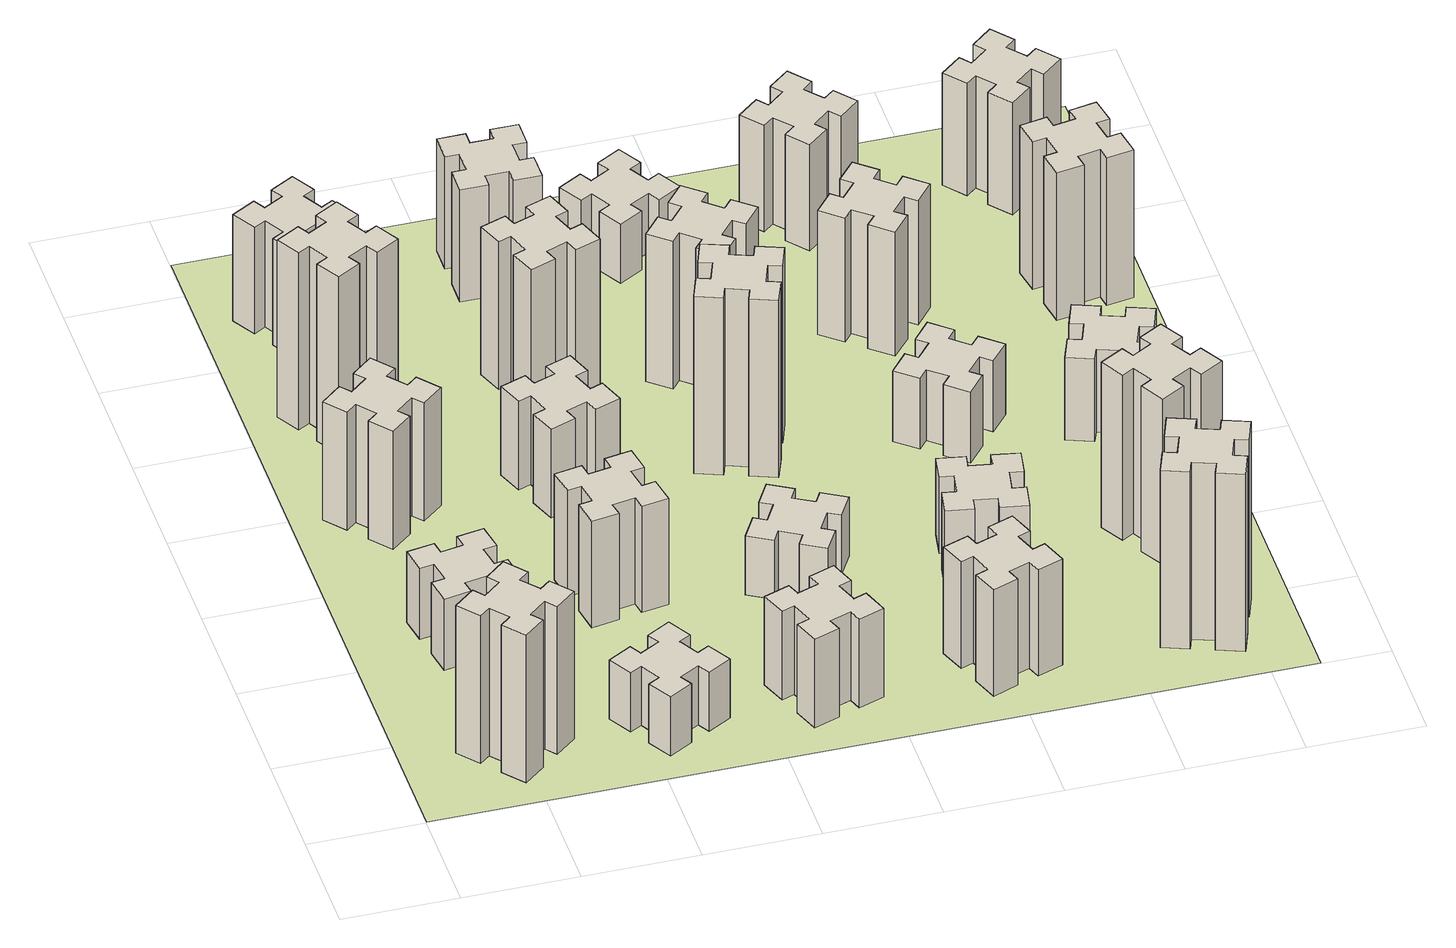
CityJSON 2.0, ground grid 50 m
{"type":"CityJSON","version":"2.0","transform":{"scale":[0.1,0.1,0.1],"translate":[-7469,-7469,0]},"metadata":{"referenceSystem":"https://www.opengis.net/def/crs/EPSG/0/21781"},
"CityObjects":{
"building1":{"type":"Building","attributes":{"class":"1000","function":"1000","usage":"1000","yearOfConstruction":2016,"roofType":"1000","measuredHeight":75,"storeysAboveGround":30,"storeysBelowGround":0},"geometry":[{"type":"Solid","lod":"1","boundaries":[[[[0,1,2,3,4,5,6,7,8,9,10,11,12,13,14,15,16,17,18,19]],[[17,16,20,21]],[[16,15,22,20]],[[15,14,23,22]],[[14,13,24,23]],[[13,12,25,24]],[[12,11,26,25]],[[11,10,27,26]],[[10,9,28,27]],[[9,8,29,28]],[[8,7,30,29]],[[7,6,31,30]],[[6,5,32,31]],[[5,4,33,32]],[[4,3,34,33]],[[3,2,35,34]],[[2,1,36,35]],[[1,0,37,36]],[[0,19,38,37]],[[19,18,39,38]],[[18,17,21,39]],[[24,25,26,27,28,29,30,31,32,33,34,35,36,37,38,39,21,20,22,23]]]]}]},
"building2":{"type":"Building","attributes":{"class":"1000","function":"1000","usage":"1000","yearOfConstruction":2016,"roofType":"1000","measuredHeight":36,"storeysAboveGround":30,"storeysBelowGround":0},"geometry":[{"type":"Solid","lod":"1","boundaries":[[[[40,41,42,43,44,45,46,47,48,49,50,51,52,53,54,55,56,57,58,59]],[[57,56,60,61]],[[56,55,62,60]],[[55,54,63,62]],[[54,53,64,63]],[[53,52,65,64]],[[52,51,66,65]],[[51,50,67,66]],[[50,49,68,67]],[[49,48,69,68]],[[48,47,70,69]],[[47,46,71,70]],[[46,45,72,71]],[[45,44,73,72]],[[44,43,74,73]],[[43,42,75,74]],[[42,41,76,75]],[[41,40,77,76]],[[40,59,78,77]],[[59,58,79,78]],[[58,57,61,79]],[[64,65,66,67,68,69,70,71,72,73,74,75,76,77,78,79,61,60,62,63]]]]}]},
"building3":{"type":"Building","attributes":{"class":"1000","function":"1000","usage":"1000","yearOfConstruction":2016,"roofType":"1000","measuredHeight":60,"storeysAboveGround":30,"storeysBelowGround":0},"geometry":[{"type":"Solid","lod":"1","boundaries":[[[[80,81,82,83,84,85,86,87,88,89,90,91,92,93,94,95,96,97,98,99]],[[97,96,100,101]],[[96,95,102,100]],[[95,94,103,102]],[[94,93,104,103]],[[93,92,105,104]],[[92,91,106,105]],[[91,90,107,106]],[[90,89,108,107]],[[89,88,109,108]],[[88,87,110,109]],[[87,86,111,110]],[[86,85,112,111]],[[85,84,113,112]],[[84,83,114,113]],[[83,82,115,114]],[[82,81,116,115]],[[81,80,117,116]],[[80,99,118,117]],[[99,98,119,118]],[[98,97,101,119]],[[104,105,106,107,108,109,110,111,112,113,114,115,116,117,118,119,101,100,102,103]]]]}]},
"building4":{"type":"Building","attributes":{"class":"1000","function":"1000","usage":"1000","yearOfConstruction":2016,"roofType":"1000","measuredHeight":90,"storeysAboveGround":30,"storeysBelowGround":0},"geometry":[{"type":"Solid","lod":"1","boundaries":[[[[120,121,122,123,124,125,126,127,128,129,130,131,132,133,134,135,136,137,138,139]],[[137,136,140,141]],[[136,135,142,140]],[[135,134,143,142]],[[134,133,144,143]],[[133,132,145,144]],[[132,131,146,145]],[[131,130,147,146]],[[130,129,148,147]],[[129,128,149,148]],[[128,127,150,149]],[[127,126,151,150]],[[126,125,152,151]],[[125,124,153,152]],[[124,123,154,153]],[[123,122,155,154]],[[122,121,156,155]],[[121,120,157,156]],[[120,139,158,157]],[[139,138,159,158]],[[138,137,141,159]],[[144,145,146,147,148,149,150,151,152,153,154,155,156,157,158,159,141,140,142,143]]]]}]},
"building5":{"type":"Building","attributes":{"class":"1000","function":"1000","usage":"1000","yearOfConstruction":2016,"roofType":"1000","measuredHeight":30,"storeysAboveGround":30,"storeysBelowGround":0},"geometry":[{"type":"Solid","lod":"1","boundaries":[[[[160,161,162,163,164,165,166,167,168,169,170,171,172,173,174,175,176,177,178,179]],[[177,176,180,181]],[[176,175,182,180]],[[175,174,183,182]],[[174,173,184,183]],[[173,172,185,184]],[[172,171,186,185]],[[171,170,187,186]],[[170,169,188,187]],[[169,168,189,188]],[[168,167,190,189]],[[167,166,191,190]],[[166,165,192,191]],[[165,164,193,192]],[[164,163,194,193]],[[163,162,195,194]],[[162,161,196,195]],[[161,160,197,196]],[[160,179,198,197]],[[179,178,199,198]],[[178,177,181,199]],[[184,185,186,187,188,189,190,191,192,193,194,195,196,197,198,199,181,180,182,183]]]]}]},
"building6":{"type":"Building","attributes":{"class":"1000","function":"1000","usage":"1000","yearOfConstruction":2016,"roofType":"1000","measuredHeight":54,"storeysAboveGround":30,"storeysBelowGround":0},"geometry":[{"type":"Solid","lod":"1","boundaries":[[[[200,201,202,203,204,205,206,207,208,209,210,211,212,213,214,215,216,217,218,219]],[[217,216,220,221]],[[216,215,222,220]],[[215,214,223,222]],[[214,213,224,223]],[[213,212,225,224]],[[212,211,226,225]],[[211,210,227,226]],[[210,209,228,227]],[[209,208,229,228]],[[208,207,230,229]],[[207,206,231,230]],[[206,205,232,231]],[[205,204,233,232]],[[204,203,234,233]],[[203,202,235,234]],[[202,201,236,235]],[[201,200,237,236]],[[200,219,238,237]],[[219,218,239,238]],[[218,217,221,239]],[[224,225,226,227,228,229,230,231,232,233,234,235,236,237,238,239,221,220,222,223]]]]}]},
"building7":{"type":"Building","attributes":{"class":"1000","function":"1000","usage":"1000","yearOfConstruction":2016,"roofType":"1000","measuredHeight":54,"storeysAboveGround":30,"storeysBelowGround":0},"geometry":[{"type":"Solid","lod":"1","boundaries":[[[[240,241,242,243,244,245,246,247,248,249,250,251,252,253,254,255,256,257,258,259]],[[257,256,260,261]],[[256,255,262,260]],[[255,254,263,262]],[[254,253,264,263]],[[253,252,265,264]],[[252,251,266,265]],[[251,250,267,266]],[[250,249,268,267]],[[249,248,269,268]],[[248,247,270,269]],[[247,246,271,270]],[[246,245,272,271]],[[245,244,273,272]],[[244,243,274,273]],[[243,242,275,274]],[[242,241,276,275]],[[241,240,277,276]],[[240,259,278,277]],[[259,258,279,278]],[[258,257,261,279]],[[264,265,266,267,268,269,270,271,272,273,274,275,276,277,278,279,261,260,262,263]]]]}]},
"building8":{"type":"Building","attributes":{"class":"1000","function":"1000","usage":"1000","yearOfConstruction":2016,"roofType":"1000","measuredHeight":45,"storeysAboveGround":30,"storeysBelowGround":0},"geometry":[{"type":"Solid","lod":"1","boundaries":[[[[280,281,282,283,284,285,286,287,288,289,290,291,292,293,294,295,296,297,298,299]],[[297,296,300,301]],[[296,295,302,300]],[[295,294,303,302]],[[294,293,304,303]],[[293,292,305,304]],[[292,291,306,305]],[[291,290,307,306]],[[290,289,308,307]],[[289,288,309,308]],[[288,287,310,309]],[[287,286,311,310]],[[286,285,312,311]],[[285,284,313,312]],[[284,283,314,313]],[[283,282,315,314]],[[282,281,316,315]],[[281,280,317,316]],[[280,299,318,317]],[[299,298,319,318]],[[298,297,301,319]],[[304,305,306,307,308,309,310,311,312,313,314,315,316,317,318,319,301,300,302,303]]]]}]},
"building9":{"type":"Building","attributes":{"class":"1000","function":"1000","usage":"1000","yearOfConstruction":2016,"roofType":"1000","measuredHeight":45,"storeysAboveGround":30,"storeysBelowGround":0},"geometry":[{"type":"Solid","lod":"1","boundaries":[[[[320,321,322,323,324,325,326,327,328,329,330,331,332,333,334,335,336,337,338,339]],[[337,336,340,341]],[[336,335,342,340]],[[335,334,343,342]],[[334,333,344,343]],[[333,332,345,344]],[[332,331,346,345]],[[331,330,347,346]],[[330,329,348,347]],[[329,328,349,348]],[[328,327,350,349]],[[327,326,351,350]],[[326,325,352,351]],[[325,324,353,352]],[[324,323,354,353]],[[323,322,355,354]],[[322,321,356,355]],[[321,320,357,356]],[[320,339,358,357]],[[339,338,359,358]],[[338,337,341,359]],[[344,345,346,347,348,349,350,351,352,353,354,355,356,357,358,359,341,340,342,343]]]]}]},
"building10":{"type":"Building","attributes":{"class":"1000","function":"1000","usage":"1000","yearOfConstruction":2016,"roofType":"1000","measuredHeight":75,"storeysAboveGround":30,"storeysBelowGround":0},"geometry":[{"type":"Solid","lod":"1","boundaries":[[[[360,361,362,363,364,365,366,367,368,369,370,371,372,373,374,375,376,377,378,379]],[[377,376,380,381]],[[376,375,382,380]],[[375,374,383,382]],[[374,373,384,383]],[[373,372,385,384]],[[372,371,386,385]],[[371,370,387,386]],[[370,369,388,387]],[[369,368,389,388]],[[368,367,390,389]],[[367,366,391,390]],[[366,365,392,391]],[[365,364,393,392]],[[364,363,394,393]],[[363,362,395,394]],[[362,361,396,395]],[[361,360,397,396]],[[360,379,398,397]],[[379,378,399,398]],[[378,377,381,399]],[[384,385,386,387,388,389,390,391,392,393,394,395,396,397,398,399,381,380,382,383]]]]}]},
"building11":{"type":"Building","attributes":{"class":"1000","function":"1000","usage":"1000","yearOfConstruction":2016,"roofType":"1000","measuredHeight":30,"storeysAboveGround":30,"storeysBelowGround":0},"geometry":[{"type":"Solid","lod":"1","boundaries":[[[[400,401,402,403,404,405,406,407,408,409,410,411,412,413,414,415,416,417,418,419]],[[417,416,420,421]],[[416,415,422,420]],[[415,414,423,422]],[[414,413,424,423]],[[413,412,425,424]],[[412,411,426,425]],[[411,410,427,426]],[[410,409,428,427]],[[409,408,429,428]],[[408,407,430,429]],[[407,406,431,430]],[[406,405,432,431]],[[405,404,433,432]],[[404,403,434,433]],[[403,402,435,434]],[[402,401,436,435]],[[401,400,437,436]],[[400,419,438,437]],[[419,418,439,438]],[[418,417,421,439]],[[424,425,426,427,428,429,430,431,432,433,434,435,436,437,438,439,421,420,422,423]]]]}]},
"building12":{"type":"Building","attributes":{"class":"1000","function":"1000","usage":"1000","yearOfConstruction":2016,"roofType":"1000","measuredHeight":57,"storeysAboveGround":30,"storeysBelowGround":0},"geometry":[{"type":"Solid","lod":"1","boundaries":[[[[440,441,442,443,444,445,446,447,448,449,450,451,452,453,454,455,456,457,458,459]],[[457,456,460,461]],[[456,455,462,460]],[[455,454,463,462]],[[454,453,464,463]],[[453,452,465,464]],[[452,451,466,465]],[[451,450,467,466]],[[450,449,468,467]],[[449,448,469,468]],[[448,447,470,469]],[[447,446,471,470]],[[446,445,472,471]],[[445,444,473,472]],[[444,443,474,473]],[[443,442,475,474]],[[442,441,476,475]],[[441,440,477,476]],[[440,459,478,477]],[[459,458,479,478]],[[458,457,461,479]],[[464,465,466,467,468,469,470,471,472,473,474,475,476,477,478,479,461,460,462,463]]]]}]},
"building13":{"type":"Building","attributes":{"class":"1000","function":"1000","usage":"1000","yearOfConstruction":2016,"roofType":"1000","measuredHeight":90,"storeysAboveGround":30,"storeysBelowGround":0},"geometry":[{"type":"Solid","lod":"1","boundaries":[[[[480,481,482,483,484,485,486,487,488,489,490,491,492,493,494,495,496,497,498,499]],[[497,496,500,501]],[[496,495,502,500]],[[495,494,503,502]],[[494,493,504,503]],[[493,492,505,504]],[[492,491,506,505]],[[491,490,507,506]],[[490,489,508,507]],[[489,488,509,508]],[[488,487,510,509]],[[487,486,511,510]],[[486,485,512,511]],[[485,484,513,512]],[[484,483,514,513]],[[483,482,515,514]],[[482,481,516,515]],[[481,480,517,516]],[[480,499,518,517]],[[499,498,519,518]],[[498,497,501,519]],[[504,505,506,507,508,509,510,511,512,513,514,515,516,517,518,519,501,500,502,503]]]]}]},
"building14":{"type":"Building","attributes":{"class":"1000","function":"1000","usage":"1000","yearOfConstruction":2016,"roofType":"1000","measuredHeight":75,"storeysAboveGround":30,"storeysBelowGround":0},"geometry":[{"type":"Solid","lod":"1","boundaries":[[[[520,521,522,523,524,525,526,527,528,529,530,531,532,533,534,535,536,537,538,539]],[[537,536,540,541]],[[536,535,542,540]],[[535,534,543,542]],[[534,533,544,543]],[[533,532,545,544]],[[532,531,546,545]],[[531,530,547,546]],[[530,529,548,547]],[[529,528,549,548]],[[528,527,550,549]],[[527,526,551,550]],[[526,525,552,551]],[[525,524,553,552]],[[524,523,554,553]],[[523,522,555,554]],[[522,521,556,555]],[[521,520,557,556]],[[520,539,558,557]],[[539,538,559,558]],[[538,537,541,559]],[[544,545,546,547,548,549,550,551,552,553,554,555,556,557,558,559,541,540,542,543]]]]}]},
"building15":{"type":"Building","attributes":{"class":"1000","function":"1000","usage":"1000","yearOfConstruction":2016,"roofType":"1000","measuredHeight":54,"storeysAboveGround":30,"storeysBelowGround":0},"geometry":[{"type":"Solid","lod":"1","boundaries":[[[[560,561,562,563,564,565,566,567,568,569,570,571,572,573,574,575,576,577,578,579]],[[577,576,580,581]],[[576,575,582,580]],[[575,574,583,582]],[[574,573,584,583]],[[573,572,585,584]],[[572,571,586,585]],[[571,570,587,586]],[[570,569,588,587]],[[569,568,589,588]],[[568,567,590,589]],[[567,566,591,590]],[[566,565,592,591]],[[565,564,593,592]],[[564,563,594,593]],[[563,562,595,594]],[[562,561,596,595]],[[561,560,597,596]],[[560,579,598,597]],[[579,578,599,598]],[[578,577,581,599]],[[584,585,586,587,588,589,590,591,592,593,594,595,596,597,598,599,581,580,582,583]]]]}]},
"building16":{"type":"Building","attributes":{"class":"1000","function":"1000","usage":"1000","yearOfConstruction":2016,"roofType":"1000","measuredHeight":30,"storeysAboveGround":30,"storeysBelowGround":0},"geometry":[{"type":"Solid","lod":"1","boundaries":[[[[600,601,602,603,604,605,606,607,608,609,610,611,612,613,614,615,616,617,618,619]],[[617,616,620,621]],[[616,615,622,620]],[[615,614,623,622]],[[614,613,624,623]],[[613,612,625,624]],[[612,611,626,625]],[[611,610,627,626]],[[610,609,628,627]],[[609,608,629,628]],[[608,607,630,629]],[[607,606,631,630]],[[606,605,632,631]],[[605,604,633,632]],[[604,603,634,633]],[[603,602,635,634]],[[602,601,636,635]],[[601,600,637,636]],[[600,619,638,637]],[[619,618,639,638]],[[618,617,621,639]],[[624,625,626,627,628,629,630,631,632,633,634,635,636,637,638,639,621,620,622,623]]]]}]},
"building17":{"type":"Building","attributes":{"class":"1000","function":"1000","usage":"1000","yearOfConstruction":2016,"roofType":"1000","measuredHeight":39,"storeysAboveGround":30,"storeysBelowGround":0},"geometry":[{"type":"Solid","lod":"1","boundaries":[[[[640,641,642,643,644,645,646,647,648,649,650,651,652,653,654,655,656,657,658,659]],[[657,656,660,661]],[[656,655,662,660]],[[655,654,663,662]],[[654,653,664,663]],[[653,652,665,664]],[[652,651,666,665]],[[651,650,667,666]],[[650,649,668,667]],[[649,648,669,668]],[[648,647,670,669]],[[647,646,671,670]],[[646,645,672,671]],[[645,644,673,672]],[[644,643,674,673]],[[643,642,675,674]],[[642,641,676,675]],[[641,640,677,676]],[[640,659,678,677]],[[659,658,679,678]],[[658,657,661,679]],[[664,665,666,667,668,669,670,671,672,673,674,675,676,677,678,679,661,660,662,663]]]]}]},
"building18":{"type":"Building","attributes":{"class":"1000","function":"1000","usage":"1000","yearOfConstruction":2016,"roofType":"1000","measuredHeight":36,"storeysAboveGround":30,"storeysBelowGround":0},"geometry":[{"type":"Solid","lod":"1","boundaries":[[[[680,681,682,683,684,685,686,687,688,689,690,691,692,693,694,695,696,697,698,699]],[[697,696,700,701]],[[696,695,702,700]],[[695,694,703,702]],[[694,693,704,703]],[[693,692,705,704]],[[692,691,706,705]],[[691,690,707,706]],[[690,689,708,707]],[[689,688,709,708]],[[688,687,710,709]],[[687,686,711,710]],[[686,685,712,711]],[[685,684,713,712]],[[684,683,714,713]],[[683,682,715,714]],[[682,681,716,715]],[[681,680,717,716]],[[680,699,718,717]],[[699,698,719,718]],[[698,697,701,719]],[[704,705,706,707,708,709,710,711,712,713,714,715,716,717,718,719,701,700,702,703]]]]}]},
"building19":{"type":"Building","attributes":{"class":"1000","function":"1000","usage":"1000","yearOfConstruction":2016,"roofType":"1000","measuredHeight":63,"storeysAboveGround":30,"storeysBelowGround":0},"geometry":[{"type":"Solid","lod":"1","boundaries":[[[[720,721,722,723,724,725,726,727,728,729,730,731,732,733,734,735,736,737,738,739]],[[737,736,740,741]],[[736,735,742,740]],[[735,734,743,742]],[[734,733,744,743]],[[733,732,745,744]],[[732,731,746,745]],[[731,730,747,746]],[[730,729,748,747]],[[729,728,749,748]],[[728,727,750,749]],[[727,726,751,750]],[[726,725,752,751]],[[725,724,753,752]],[[724,723,754,753]],[[723,722,755,754]],[[722,721,756,755]],[[721,720,757,756]],[[720,739,758,757]],[[739,738,759,758]],[[738,737,741,759]],[[744,745,746,747,748,749,750,751,752,753,754,755,756,757,758,759,741,740,742,743]]]]}]},
"building20":{"type":"Building","attributes":{"class":"1000","function":"1000","usage":"1000","yearOfConstruction":2016,"roofType":"1000","measuredHeight":90,"storeysAboveGround":30,"storeysBelowGround":0},"geometry":[{"type":"Solid","lod":"1","boundaries":[[[[760,761,762,763,764,765,766,767,768,769,770,771,772,773,774,775,776,777,778,779]],[[777,776,780,781]],[[776,775,782,780]],[[775,774,783,782]],[[774,773,784,783]],[[773,772,785,784]],[[772,771,786,785]],[[771,770,787,786]],[[770,769,788,787]],[[769,768,789,788]],[[768,767,790,789]],[[767,766,791,790]],[[766,765,792,791]],[[765,764,793,792]],[[764,763,794,793]],[[763,762,795,794]],[[762,761,796,795]],[[761,760,797,796]],[[760,779,798,797]],[[779,778,799,798]],[[778,777,781,799]],[[784,785,786,787,788,789,790,791,792,793,794,795,796,797,798,799,781,780,782,783]]]]}]},
"building21":{"type":"Building","attributes":{"class":"1000","function":"1000","usage":"1000","yearOfConstruction":2016,"roofType":"1000","measuredHeight":54,"storeysAboveGround":30,"storeysBelowGround":0},"geometry":[{"type":"Solid","lod":"1","boundaries":[[[[800,801,802,803,804,805,806,807,808,809,810,811,812,813,814,815,816,817,818,819]],[[817,816,820,821]],[[816,815,822,820]],[[815,814,823,822]],[[814,813,824,823]],[[813,812,825,824]],[[812,811,826,825]],[[811,810,827,826]],[[810,809,828,827]],[[809,808,829,828]],[[808,807,830,829]],[[807,806,831,830]],[[806,805,832,831]],[[805,804,833,832]],[[804,803,834,833]],[[803,802,835,834]],[[802,801,836,835]],[[801,800,837,836]],[[800,819,838,837]],[[819,818,839,838]],[[818,817,821,839]],[[824,825,826,827,828,829,830,831,832,833,834,835,836,837,838,839,821,820,822,823]]]]}]},
"building22":{"type":"Building","attributes":{"class":"1000","function":"1000","usage":"1000","yearOfConstruction":2016,"roofType":"1000","measuredHeight":84,"storeysAboveGround":30,"storeysBelowGround":0},"geometry":[{"type":"Solid","lod":"1","boundaries":[[[[840,841,842,843,844,845,846,847,848,849,850,851,852,853,854,855,856,857,858,859]],[[857,856,860,861]],[[856,855,862,860]],[[855,854,863,862]],[[854,853,864,863]],[[853,852,865,864]],[[852,851,866,865]],[[851,850,867,866]],[[850,849,868,867]],[[849,848,869,868]],[[848,847,870,869]],[[847,846,871,870]],[[846,845,872,871]],[[845,844,873,872]],[[844,843,874,873]],[[843,842,875,874]],[[842,841,876,875]],[[841,840,877,876]],[[840,859,878,877]],[[859,858,879,878]],[[858,857,861,879]],[[864,865,866,867,868,869,870,871,872,873,874,875,876,877,878,879,861,860,862,863]]]]}]},
"building23":{"type":"Building","attributes":{"class":"1000","function":"1000","usage":"1000","yearOfConstruction":2016,"roofType":"1000","measuredHeight":42,"storeysAboveGround":30,"storeysBelowGround":0},"geometry":[{"type":"Solid","lod":"1","boundaries":[[[[880,881,882,883,884,885,886,887,888,889,890,891,892,893,894,895,896,897,898,899]],[[897,896,900,901]],[[896,895,902,900]],[[895,894,903,902]],[[894,893,904,903]],[[893,892,905,904]],[[892,891,906,905]],[[891,890,907,906]],[[890,889,908,907]],[[889,888,909,908]],[[888,887,910,909]],[[887,886,911,910]],[[886,885,912,911]],[[885,884,913,912]],[[884,883,914,913]],[[883,882,915,914]],[[882,881,916,915]],[[881,880,917,916]],[[880,899,918,917]],[[899,898,919,918]],[[898,897,901,919]],[[904,905,906,907,908,909,910,911,912,913,914,915,916,917,918,919,901,900,902,903]]]]}]},
"building24":{"type":"Building","attributes":{"class":"1000","function":"1000","usage":"1000","yearOfConstruction":2016,"roofType":"1000","measuredHeight":75,"storeysAboveGround":30,"storeysBelowGround":0},"geometry":[{"type":"Solid","lod":"1","boundaries":[[[[920,921,922,923,924,925,926,927,928,929,930,931,932,933,934,935,936,937,938,939]],[[937,936,940,941]],[[936,935,942,940]],[[935,934,943,942]],[[934,933,944,943]],[[933,932,945,944]],[[932,931,946,945]],[[931,930,947,946]],[[930,929,948,947]],[[929,928,949,948]],[[928,927,950,949]],[[927,926,951,950]],[[926,925,952,951]],[[925,924,953,952]],[[924,923,954,953]],[[923,922,955,954]],[[922,921,956,955]],[[921,920,957,956]],[[920,939,958,957]],[[939,938,959,958]],[[938,937,941,959]],[[944,945,946,947,948,949,950,951,952,953,954,955,956,957,958,959,941,940,942,943]]]]}]},
"building25":{"type":"Building","attributes":{"class":"1000","function":"1000","usage":"1000","yearOfConstruction":2016,"roofType":"1000","measuredHeight":57,"storeysAboveGround":30,"storeysBelowGround":0},"geometry":[{"type":"Solid","lod":"1","boundaries":[[[[960,961,962,963,964,965,966,967,968,969,970,971,972,973,974,975,976,977,978,979]],[[977,976,980,981]],[[976,975,982,980]],[[975,974,983,982]],[[974,973,984,983]],[[973,972,985,984]],[[972,971,986,985]],[[971,970,987,986]],[[970,969,988,987]],[[969,968,989,988]],[[968,967,990,989]],[[967,966,991,990]],[[966,965,992,991]],[[965,964,993,992]],[[964,963,994,993]],[[963,962,995,994]],[[962,961,996,995]],[[961,960,997,996]],[[960,979,998,997]],[[979,978,999,998]],[[978,977,981,999]],[[984,985,986,987,988,989,990,991,992,993,994,995,996,997,998,999,981,980,982,983]]]]}]},
"landuse1":{"type":"LandUse","attributes":{"name":"plot1","function":"1010"},"geometry":[{"type":"MultiSurface","lod":"1","boundaries":[[[1000,1001,1002,1003]]]}]}
},
"vertices":[
[443,492,0],[366,427,0],[328,473,0],[236,396,0],[313,304,0],[359,343,0],[423,266,0],[377,228,0],[454,136,0],[546,213,0],[508,259,0],[584,323,0],[623,277,0],[715,354,0],[638,446,0],[592,408,0],[527,484,0],[573,523,0],[496,615,0],[404,538,0],[527,484,750],[573,523,750],[592,408,750],[638,446,750],[715,354,750],[623,277,750],[584,323,750],[508,259,750],[546,213,750],[454,136,750],[377,228,750],[423,266,750],[359,343,750],[313,304,750],[236,396,750],[328,473,750],[366,427,750],[443,492,750],[404,538,750],[496,615,750],
[445,998,0],[544,1016,0],[554,957,0],[672,977,0],[651,1096,0],[592,1085,0],[575,1184,0],[634,1194,0],[613,1312,0],[495,1291,0],[505,1232,0],[407,1215,0],[397,1274,0],[278,1253,0],[299,1135,0],[358,1145,0],[376,1047,0],[317,1037,0],[337,918,0],[456,939,0],[376,1047,360],[317,1037,360],[358,1145,360],[299,1135,360],[278,1253,360],[397,1274,360],[407,1215,360],[505,1232,360],[495,1291,360],[613,1312,360],[634,1194,360],[575,1184,360],[592,1085,360],[651,1096,360],[672,977,360],[554,957,360],[544,1016,360],[445,998,360],[456,939,360],[337,918,360],
[492,1988,0],[427,2064,0],[473,2103,0],[396,2195,0],[304,2118,0],[343,2072,0],[266,2007,0],[228,2053,0],[136,1976,0],[213,1884,0],[259,1923,0],[323,1846,0],[277,1808,0],[354,1716,0],[446,1793,0],[408,1839,0],[484,1903,0],[523,1857,0],[615,1934,0],[538,2026,0],[484,1903,600],[523,1857,600],[408,1839,600],[446,1793,600],[354,1716,600],[277,1808,600],[323,1846,600],[259,1923,600],[213,1884,600],[136,1976,600],[228,2053,600],[266,2007,600],[343,2072,600],[304,2118,600],[396,2195,600],[473,2103,600],[427,2064,600],[492,1988,600],[538,2026,600],[615,1934,600],
[255,2584,0],[305,2497,0],[253,2467,0],[313,2363,0],[417,2423,0],[387,2475,0],[474,2525,0],[504,2473,0],[608,2533,0],[548,2637,0],[496,2607,0],[446,2694,0],[498,2724,0],[438,2828,0],[334,2768,0],[364,2716,0],[277,2666,0],[247,2718,0],[143,2658,0],[203,2554,0],[277,2666,900],[247,2718,900],[364,2716,900],[334,2768,900],[438,2828,900],[498,2724,900],[446,2694,900],[496,2607,900],[548,2637,900],[608,2533,900],[504,2473,900],[474,2525,900],[387,2475,900],[417,2423,900],[313,2363,900],[253,2467,900],[305,2497,900],[255,2584,900],[203,2554,900],[143,2658,900],
[1104,496,0],[1017,446,0],[987,498,0],[883,438,0],[943,334,0],[995,364,0],[1045,277,0],[993,247,0],[1053,143,0],[1157,203,0],[1127,255,0],[1214,305,0],[1244,253,0],[1348,313,0],[1288,417,0],[1236,387,0],[1186,474,0],[1238,504,0],[1178,608,0],[1074,548,0],[1186,474,300],[1238,504,300],[1236,387,300],[1288,417,300],[1348,313,300],[1244,253,300],[1214,305,300],[1127,255,300],[1157,203,300],[1053,143,300],[993,247,300],[1045,277,300],[995,364,300],[943,334,300],[883,438,300],[987,498,300],[1017,446,300],[1104,496,300],[1074,548,300],[1178,608,300],
[364,3356,0],[277,3306,0],[247,3358,0],[143,3298,0],[203,3194,0],[255,3224,0],[305,3137,0],[253,3107,0],[313,3003,0],[417,3063,0],[387,3115,0],[474,3165,0],[504,3113,0],[608,3173,0],[548,3277,0],[496,3247,0],[446,3334,0],[498,3364,0],[438,3468,0],[334,3408,0],[446,3334,540],[498,3364,540],[496,3247,540],[548,3277,540],[608,3173,540],[504,3113,540],[474,3165,540],[387,3115,540],[417,3063,540],[313,3003,540],[253,3107,540],[305,3137,540],[255,3224,540],[203,3194,540],[143,3298,540],[247,3358,540],[277,3306,540],[364,3356,540],[334,3408,540],[438,3468,540],
[1232,1185,0],[1215,1284,0],[1274,1294,0],[1253,1412,0],[1135,1391,0],[1145,1332,0],[1047,1315,0],[1037,1374,0],[918,1353,0],[939,1235,0],[998,1245,0],[1016,1147,0],[957,1137,0],[977,1018,0],[1096,1039,0],[1085,1098,0],[1184,1116,0],[1194,1057,0],[1312,1077,0],[1291,1196,0],[1184,1116,540],[1194,1057,540],[1085,1098,540],[1096,1039,540],[977,1018,540],[957,1137,540],[1016,1147,540],[998,1245,540],[939,1235,540],[918,1353,540],[1037,1374,540],[1047,1315,540],[1145,1332,540],[1135,1391,540],[1253,1412,540],[1274,1294,540],[1215,1284,540],[1232,1185,540],[1291,1196,540],[1312,1077,540],
[995,1965,0],[1029,1871,0],[973,1850,0],[1014,1737,0],[1127,1779,0],[1106,1835,0],[1200,1869,0],[1220,1813,0],[1333,1854,0],[1292,1967,0],[1236,1946,0],[1202,2040,0],[1258,2060,0],[1217,2173,0],[1104,2132,0],[1125,2076,0],[1031,2042,0],[1010,2098,0],[897,2057,0],[939,1944,0],[1031,2042,450],[1010,2098,450],[1125,2076,450],[1104,2132,450],[1217,2173,450],[1258,2060,450],[1202,2040,450],[1236,1946,450],[1292,1967,450],[1333,1854,450],[1220,1813,450],[1200,1869,450],[1106,1835,450],[1127,1779,450],[1014,1737,450],[973,1850,450],[1029,1871,450],[995,1965,450],[939,1944,450],[897,2057,450],
[1876,366,0],[1842,460,0],[1898,480,0],[1857,593,0],[1744,552,0],[1765,496,0],[1671,462,0],[1650,518,0],[1537,477,0],[1579,364,0],[1635,385,0],[1669,291,0],[1613,270,0],[1654,157,0],[1767,199,0],[1746,255,0],[1840,289,0],[1860,233,0],[1973,274,0],[1932,387,0],[1840,289,450],[1860,233,450],[1746,255,450],[1767,199,450],[1654,157,450],[1613,270,450],[1669,291,450],[1635,385,450],[1579,364,450],[1537,477,450],[1650,518,450],[1671,462,450],[1765,496,450],[1744,552,450],[1857,593,450],[1898,480,450],[1842,460,450],[1876,366,450],[1932,387,450],[1973,274,450],
[1225,2716,0],[1131,2682,0],[1110,2738,0],[997,2697,0],[1039,2584,0],[1095,2605,0],[1129,2511,0],[1073,2490,0],[1114,2377,0],[1227,2419,0],[1206,2475,0],[1300,2509,0],[1320,2453,0],[1433,2494,0],[1392,2607,0],[1336,2586,0],[1302,2680,0],[1358,2700,0],[1317,2813,0],[1204,2772,0],[1302,2680,750],[1358,2700,750],[1336,2586,750],[1392,2607,750],[1433,2494,750],[1320,2453,750],[1300,2509,750],[1206,2475,750],[1227,2419,750],[1114,2377,750],[1073,2490,750],[1129,2511,750],[1095,2605,750],[1039,2584,750],[997,2697,750],[1110,2738,750],[1131,2682,750],[1225,2716,750],[1204,2772,750],[1317,2813,750],
[1757,1045,0],[1844,995,0],[1814,943,0],[1918,883,0],[1978,987,0],[1926,1017,0],[1976,1104,0],[2028,1074,0],[2088,1178,0],[1984,1238,0],[1954,1186,0],[1867,1236,0],[1897,1288,0],[1793,1348,0],[1733,1244,0],[1785,1214,0],[1735,1127,0],[1683,1157,0],[1623,1053,0],[1727,993,0],[1735,1127,300],[1683,1157,300],[1785,1214,300],[1733,1244,300],[1793,1348,300],[1897,1288,300],[1867,1236,300],[1954,1186,300],[1984,1238,300],[2088,1178,300],[2028,1074,300],[1976,1104,300],[1926,1017,300],[1978,987,300],[1918,883,300],[1814,943,300],[1844,995,300],[1757,1045,300],[1727,993,300],[1623,1053,300],
[1265,3445,0],[1165,3445,0],[1165,3505,0],[1045,3505,0],[1045,3385,0],[1105,3385,0],[1105,3285,0],[1045,3285,0],[1045,3165,0],[1165,3165,0],[1165,3225,0],[1265,3225,0],[1265,3165,0],[1385,3165,0],[1385,3285,0],[1325,3285,0],[1325,3385,0],[1385,3385,0],[1385,3505,0],[1265,3505,0],[1325,3385,570],[1385,3385,570],[1325,3285,570],[1385,3285,570],[1385,3165,570],[1265,3165,570],[1265,3225,570],[1165,3225,570],[1165,3165,570],[1045,3165,570],[1045,3285,570],[1105,3285,570],[1105,3385,570],[1045,3385,570],[1045,3505,570],[1165,3505,570],[1165,3445,570],[1265,3445,570],[1265,3505,570],[1385,3505,570],
[1940,2042,0],[1846,2076,0],[1867,2132,0],[1754,2173,0],[1713,2060,0],[1769,2040,0],[1735,1946,0],[1679,1967,0],[1637,1854,0],[1750,1813,0],[1771,1869,0],[1865,1835,0],[1844,1779,0],[1957,1737,0],[1998,1850,0],[1942,1871,0],[1976,1965,0],[2032,1944,0],[2073,2057,0],[1960,2098,0],[1976,1965,900],[2032,1944,900],[1942,1871,900],[1998,1850,900],[1957,1737,900],[1844,1779,900],[1865,1835,900],[1771,1869,900],[1750,1813,900],[1637,1854,900],[1679,1967,900],[1735,1946,900],[1769,2040,900],[1713,2060,900],[1754,2173,900],[1867,2132,900],[1846,2076,900],[1940,2042,900],[1960,2098,900],[2073,2057,900],
[1964,2547,0],[1888,2612,0],[1926,2658,0],[1834,2735,0],[1757,2643,0],[1803,2604,0],[1739,2528,0],[1693,2566,0],[1616,2474,0],[1708,2397,0],[1746,2443,0],[1823,2379,0],[1784,2333,0],[1876,2256,0],[1953,2348,0],[1907,2386,0],[1972,2463,0],[2018,2424,0],[2095,2516,0],[2003,2593,0],[1972,2463,750],[2018,2424,750],[1907,2386,750],[1953,2348,750],[1876,2256,750],[1784,2333,750],[1823,2379,750],[1746,2443,750],[1708,2397,750],[1616,2474,750],[1693,2566,750],[1739,2528,750],[1803,2604,750],[1757,2643,750],[1834,2735,750],[1926,2658,750],[1888,2612,750],[1964,2547,750],[2003,2593,750],[2095,2516,750],
[2616,366,0],[2582,460,0],[2638,480,0],[2597,593,0],[2484,552,0],[2505,496,0],[2411,462,0],[2390,518,0],[2277,477,0],[2319,364,0],[2375,385,0],[2409,291,0],[2353,270,0],[2394,157,0],[2507,199,0],[2486,255,0],[2580,289,0],[2600,233,0],[2713,274,0],[2672,387,0],[2580,289,540],[2600,233,540],[2486,255,540],[2507,199,540],[2394,157,540],[2353,270,540],[2409,291,540],[2375,385,540],[2319,364,540],[2277,477,540],[2390,518,540],[2411,462,540],[2505,496,540],[2484,552,540],[2597,593,540],[2638,480,540],[2582,460,540],[2616,366,540],[2672,387,540],[2713,274,540],
[1635,3324,0],[1685,3237,0],[1633,3207,0],[1693,3103,0],[1797,3163,0],[1767,3215,0],[1854,3265,0],[1884,3213,0],[1988,3273,0],[1928,3377,0],[1876,3347,0],[1826,3434,0],[1878,3464,0],[1818,3568,0],[1714,3508,0],[1744,3456,0],[1657,3406,0],[1627,3458,0],[1523,3398,0],[1583,3294,0],[1657,3406,300],[1627,3458,300],[1744,3456,300],[1714,3508,300],[1818,3568,300],[1878,3464,300],[1826,3434,300],[1876,3347,300],[1928,3377,300],[1988,3273,300],[1884,3213,300],[1854,3265,300],[1767,3215,300],[1797,3163,300],[1693,3103,300],[1633,3207,300],[1685,3237,300],[1635,3324,300],[1583,3294,300],[1523,3398,300],
[2496,1084,0],[2478,985,0],[2419,996,0],[2398,877,0],[2517,857,0],[2527,916,0],[2625,898,0],[2615,839,0],[2733,818,0],[2754,937,0],[2695,947,0],[2712,1045,0],[2771,1035,0],[2792,1153,0],[2674,1174,0],[2664,1115,0],[2565,1132,0],[2576,1191,0],[2457,1212,0],[2437,1094,0],[2565,1132,390],[2576,1191,390],[2664,1115,390],[2674,1174,390],[2792,1153,390],[2771,1035,390],[2712,1045,390],[2695,947,390],[2754,937,390],[2733,818,390],[2615,839,390],[2625,898,390],[2527,916,390],[2517,857,390],[2398,877,390],[2419,996,390],[2478,985,390],[2496,1084,390],[2437,1094,390],[2457,1212,390],
[2747,1746,0],[2812,1823,0],[2858,1784,0],[2935,1876,0],[2843,1953,0],[2804,1907,0],[2728,1972,0],[2766,2018,0],[2674,2095,0],[2597,2003,0],[2643,1964,0],[2579,1888,0],[2533,1926,0],[2456,1834,0],[2548,1757,0],[2586,1803,0],[2663,1739,0],[2624,1693,0],[2716,1616,0],[2793,1708,0],[2663,1739,360],[2624,1693,360],[2586,1803,360],[2548,1757,360],[2456,1834,360],[2533,1926,360],[2579,1888,360],[2643,1964,360],[2597,2003,360],[2674,2095,360],[2766,2018,360],[2728,1972,360],[2804,1907,360],[2843,1953,360],[2935,1876,360],[2858,1784,360],[2812,1823,360],[2747,1746,360],[2793,1708,360],[2716,1616,360],
[2704,2647,0],[2628,2712,0],[2666,2758,0],[2574,2835,0],[2497,2743,0],[2543,2704,0],[2479,2628,0],[2433,2666,0],[2356,2574,0],[2448,2497,0],[2486,2543,0],[2563,2479,0],[2524,2433,0],[2616,2356,0],[2693,2448,0],[2647,2486,0],[2712,2563,0],[2758,2524,0],[2835,2616,0],[2743,2693,0],[2712,2563,630],[2758,2524,630],[2647,2486,630],[2693,2448,630],[2616,2356,630],[2524,2433,630],[2563,2479,630],[2486,2543,630],[2448,2497,630],[2356,2574,630],[2433,2666,630],[2479,2628,630],[2543,2704,630],[2497,2743,630],[2574,2835,630],[2666,2758,630],[2628,2712,630],[2704,2647,630],[2743,2693,630],[2835,2616,630],
[3422,291,0],[3456,385,0],[3512,364,0],[3553,477,0],[3440,518,0],[3420,462,0],[3326,496,0],[3347,552,0],[3234,593,0],[3193,480,0],[3249,460,0],[3215,366,0],[3159,387,0],[3117,274,0],[3230,233,0],[3251,289,0],[3345,255,0],[3324,199,0],[3437,157,0],[3478,270,0],[3345,255,900],[3324,199,900],[3251,289,900],[3230,233,900],[3117,274,900],[3159,387,900],[3215,366,900],[3249,460,900],[3193,480,900],[3234,593,900],[3347,552,900],[3326,496,900],[3420,462,900],[3440,518,900],[3553,477,900],[3512,364,900],[3456,385,900],[3422,291,900],[3478,270,900],[3437,157,900],
[2528,3219,0],[2604,3283,0],[2643,3237,0],[2735,3314,0],[2658,3406,0],[2612,3368,0],[2547,3444,0],[2593,3483,0],[2516,3575,0],[2424,3498,0],[2463,3452,0],[2386,3387,0],[2348,3433,0],[2256,3356,0],[2333,3264,0],[2379,3303,0],[2443,3226,0],[2397,3188,0],[2474,3096,0],[2566,3173,0],[2443,3226,540],[2397,3188,540],[2379,3303,540],[2333,3264,540],[2256,3356,540],[2348,3433,540],[2386,3387,540],[2463,3452,540],[2424,3498,540],[2516,3575,540],[2593,3483,540],[2547,3444,540],[2612,3368,540],[2658,3406,540],[2735,3314,540],[2643,3237,540],[2604,3283,540],[2528,3219,540],[2566,3173,540],[2474,3096,540],
[3215,1004,0],[3265,917,0],[3213,887,0],[3273,783,0],[3377,843,0],[3347,895,0],[3434,945,0],[3464,893,0],[3568,953,0],[3508,1057,0],[3456,1027,0],[3406,1114,0],[3458,1144,0],[3398,1248,0],[3294,1188,0],[3324,1136,0],[3237,1086,0],[3207,1138,0],[3103,1078,0],[3163,974,0],[3237,1086,840],[3207,1138,840],[3324,1136,840],[3294,1188,840],[3398,1248,840],[3458,1144,840],[3406,1114,840],[3456,1027,840],[3508,1057,840],[3568,953,840],[3464,893,840],[3434,945,840],[3347,895,840],[3377,843,840],[3273,783,840],[3213,887,840],[3265,917,840],[3215,1004,840],[3163,974,840],[3103,1078,840],
[3420,1842,0],[3326,1876,0],[3347,1932,0],[3234,1973,0],[3193,1860,0],[3249,1840,0],[3215,1746,0],[3159,1767,0],[3117,1654,0],[3230,1613,0],[3251,1669,0],[3345,1635,0],[3324,1579,0],[3437,1537,0],[3478,1650,0],[3422,1671,0],[3456,1765,0],[3512,1744,0],[3553,1857,0],[3440,1898,0],[3456,1765,420],[3512,1744,420],[3422,1671,420],[3478,1650,420],[3437,1537,420],[3324,1579,420],[3345,1635,420],[3251,1669,420],[3230,1613,420],[3117,1654,420],[3159,1767,420],[3215,1746,420],[3249,1840,420],[3193,1860,420],[3234,1973,420],[3347,1932,420],[3326,1876,420],[3420,1842,420],[3440,1898,420],[3553,1857,420],
[3318,2625,0],[3336,2527,0],[3277,2517,0],[3297,2398,0],[3416,2419,0],[3405,2478,0],[3504,2496,0],[3514,2437,0],[3632,2457,0],[3611,2576,0],[3552,2565,0],[3535,2664,0],[3594,2674,0],[3573,2792,0],[3455,2771,0],[3465,2712,0],[3367,2695,0],[3357,2754,0],[3238,2733,0],[3259,2615,0],[3367,2695,750],[3357,2754,750],[3465,2712,750],[3455,2771,750],[3573,2792,750],[3594,2674,750],[3535,2664,750],[3552,2565,750],[3611,2576,750],[3632,2457,750],[3514,2437,750],[3504,2496,750],[3405,2478,750],[3416,2419,750],[3297,2398,750],[3277,2517,750],[3336,2527,750],[3318,2625,750],[3259,2615,750],[3238,2733,750],
[3303,3452,0],[3226,3387,0],[3188,3433,0],[3096,3356,0],[3173,3264,0],[3219,3303,0],[3283,3226,0],[3237,3188,0],[3314,3096,0],[3406,3173,0],[3368,3219,0],[3444,3283,0],[3483,3237,0],[3575,3314,0],[3498,3406,0],[3452,3368,0],[3387,3444,0],[3433,3483,0],[3356,3575,0],[3264,3498,0],[3387,3444,570],[3433,3483,570],[3452,3368,570],[3498,3406,570],[3575,3314,570],[3483,3237,570],[3444,3283,570],[3368,3219,570],[3406,3173,570],[3314,3096,570],[3237,3188,570],[3283,3226,570],[3219,3303,570],[3173,3264,570],[3096,3356,570],[3188,3433,570],[3226,3387,570],[3303,3452,570],[3264,3498,570],[3356,3575,570],
[5,3705,0],[3705,3705,0],[3705,5,0],[5,5,0]
]}
